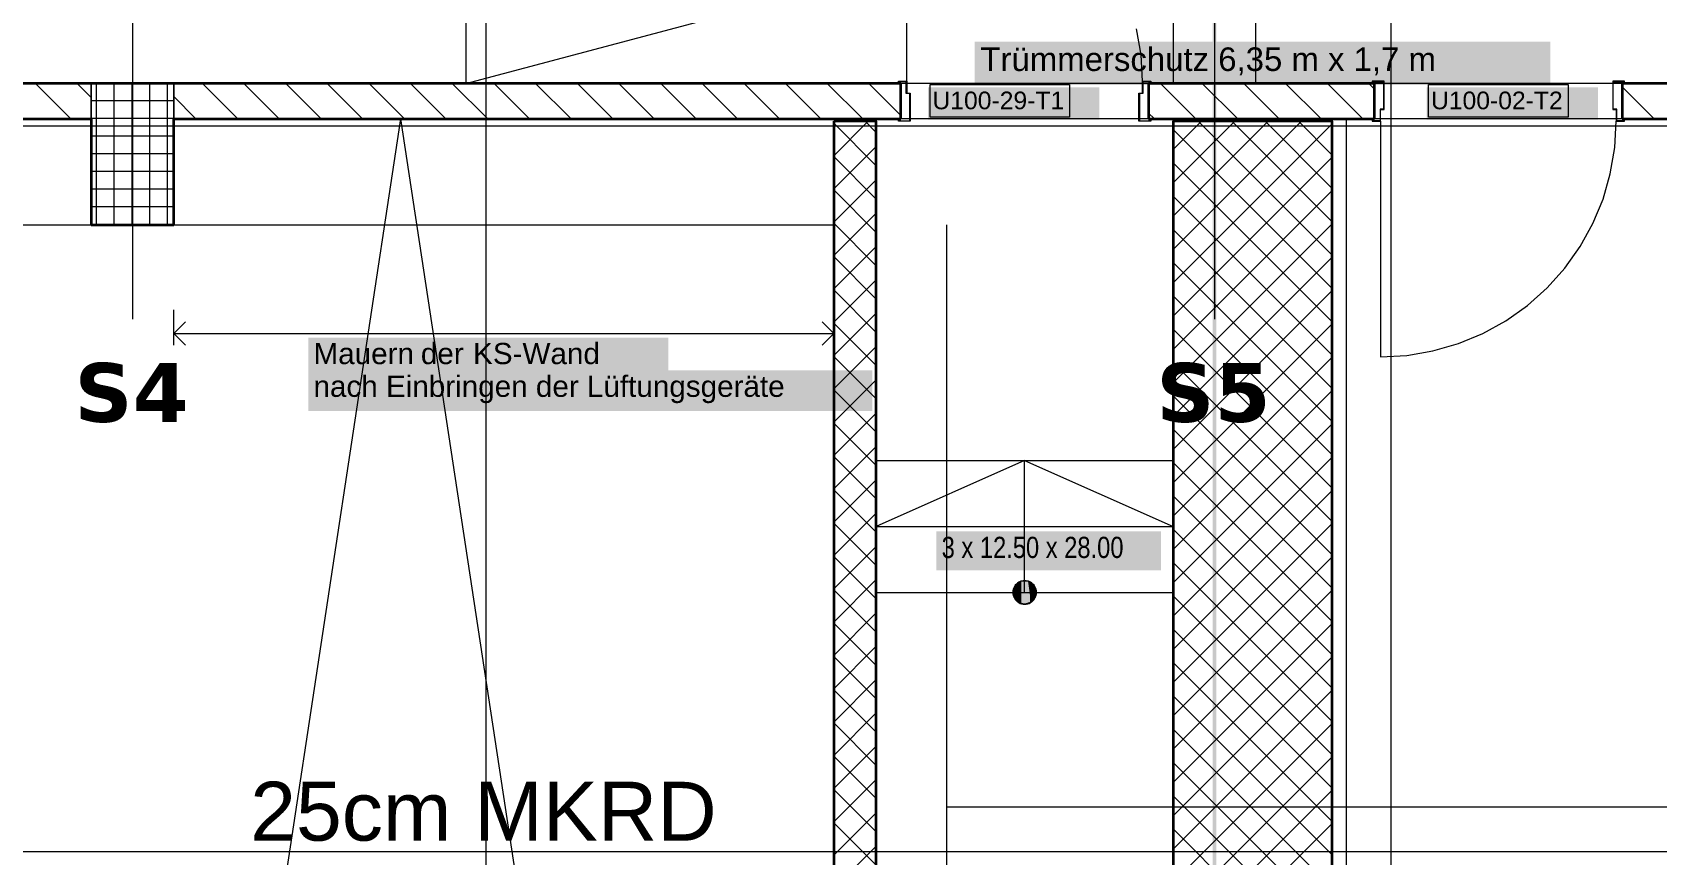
# Model space of a CAD drawing. Extents: x -1132 to 613, y -233 to 616.
# Drawn here: x -820.3 to -682.4, y 153.8 to 223.7 of the extents above; entities that cross this region are included whole.
import ezdxf
from ezdxf.lldxf.tags import DXFTag

# ---------------------------------------------------------------- set-up
doc = ezdxf.new("R2010")
doc.units = 0
doc.layers.get('0').update_dxf_attribs({"lineweight": 13})
for name, color, linetype, lineweight in [('A-____-NOTE-TEXT', 7, 'Continuous', 9), ('A-DETL-____-HDLN', 7, '_Verdeckte Linien_', 9), ('A-DETL-GENF-HDLN', 7, '_Verdeckte Linien_', 9), ('A-DOOR-____-IDEN', 7, 'Continuous', 5), ('A-DOOR-____-OTLN', 7, 'Continuous', 9), ('A-DOOR-FRAM-MCUT', 7, 'Continuous', 9), ('A-DOOR-OPNG-OTLN', 7, 'Continuous', 9), ('A-FLOR-____-OTLN', 7, 'Continuous', 9), ('A-WALL-____-MCUT', 7, 'Continuous', 35), ('A-WALL-____-PATT', 7, 'Continuous', 35), ('S-COLS-____-MCUT', 7, 'Continuous', 35), ('S-COLS-____-OTLN', 7, 'Continuous', 9), ('S-GRID-____-OTLN', 7, 'Continuous', 5), ('S-STRS-____-IDEN', 7, 'Continuous', 9), ('S-STRS-____-OTLN', 7, 'Continuous', 9), ('Text', 7, 'Continuous', 5)]:
    doc.layers.add(name, color=color, linetype=linetype, lineweight=lineweight)
for name, color, linetype, lineweight, true_color in [('A-DETL-____-OTLN', 5, 'Continuous', 9, 0x0000ff), ('EL01_WAN_Leitung_Potentialausgleich', 1, 'fein_strichliert', 13, 0xff0000), ('S-GRID-____-IDEN', 7, 'Continuous', 9, 0x5555aa)]:
    doc.layers.add(name, color=color, linetype=linetype, lineweight=lineweight, true_color=true_color)
doc.styles.get("Standard").update_dxf_attribs({"font": 'arial.ttf'})
tags = doc.linetypes.add('_Rasterlinie_', pattern=[0.375, 0.2, -0.05, 0.075, -0.05]).pattern_tags.tags
tags[10:11] = [DXFTag(74, 4), DXFTag(75, 0), DXFTag(340, '0'), DXFTag(46, 1.0), DXFTag(50, 0.0), DXFTag(44, 0.0), DXFTag(45, 0.0)]
tags[8:9] = [DXFTag(74, 4), DXFTag(75, 0), DXFTag(340, '0'), DXFTag(46, 1.0), DXFTag(50, 0.0), DXFTag(44, 0.0), DXFTag(45, 0.0)]
tags[6:7] = [DXFTag(74, 4), DXFTag(75, 0), DXFTag(340, '0'), DXFTag(46, 1.0), DXFTag(50, 0.0), DXFTag(44, 0.0), DXFTag(45, 0.0)]
tags[4:5] = [DXFTag(74, 4), DXFTag(75, 0), DXFTag(340, '0'), DXFTag(46, 1.0), DXFTag(50, 0.0), DXFTag(44, 0.0), DXFTag(45, 0.0)]
tags = doc.linetypes.add('_Strichliert - Fein_', pattern=[0.15, 0.1, -0.05]).pattern_tags.tags
tags[6:7] = [DXFTag(74, 4), DXFTag(75, 0), DXFTag(340, '0'), DXFTag(46, 1.0), DXFTag(50, 0.0), DXFTag(44, 0.0), DXFTag(45, 0.0)]
tags[4:5] = [DXFTag(74, 4), DXFTag(75, 0), DXFTag(340, '0'), DXFTag(46, 1.0), DXFTag(50, 0.0), DXFTag(44, 0.0), DXFTag(45, 0.0)]
tags = doc.linetypes.add('_Verdeckte Linien_', pattern=[0.15, 0.1, -0.05]).pattern_tags.tags
tags[6:7] = [DXFTag(74, 4), DXFTag(75, 0), DXFTag(340, '0'), DXFTag(46, 1.0), DXFTag(50, 0.0), DXFTag(44, 0.0), DXFTag(45, 0.0)]
tags[4:5] = [DXFTag(74, 4), DXFTag(75, 0), DXFTag(340, '0'), DXFTag(46, 1.0), DXFTag(50, 0.0), DXFTag(44, 0.0), DXFTag(45, 0.0)]
tags = doc.linetypes.add('fein_strichliert', pattern=[4, 1, -2, 1]).pattern_tags.tags
tags[8:9] = [DXFTag(74, 4), DXFTag(75, 0), DXFTag(340, '0'), DXFTag(46, 0.0), DXFTag(50, 0.0), DXFTag(44, 0.0), DXFTag(45, 0.0)]
tags[6:7] = [DXFTag(74, 4), DXFTag(75, 0), DXFTag(340, '0'), DXFTag(46, 0.0), DXFTag(50, 0.0), DXFTag(44, 0.0), DXFTag(45, 0.0)]
tags[4:5] = [DXFTag(74, 4), DXFTag(75, 0), DXFTag(340, '0'), DXFTag(46, 0.0), DXFTag(50, 0.0), DXFTag(44, 0.0), DXFTag(45, 0.0)]
tags = doc.linetypes.add('Grundrissdarstellung Sturz', pattern=[0.25, 0.15, -0.05, 0, -0.05]).pattern_tags.tags
tags[10:11] = [DXFTag(74, 4), DXFTag(75, 0), DXFTag(340, '0'), DXFTag(46, 1.0), DXFTag(50, 0.0), DXFTag(44, 0.0), DXFTag(45, 0.0)]
tags[8:9] = [DXFTag(74, 4), DXFTag(75, 0), DXFTag(340, '0'), DXFTag(46, 1.0), DXFTag(50, 0.0), DXFTag(44, 0.0), DXFTag(45, 0.0)]
tags[6:7] = [DXFTag(74, 4), DXFTag(75, 0), DXFTag(340, '0'), DXFTag(46, 1.0), DXFTag(50, 0.0), DXFTag(44, 0.0), DXFTag(45, 0.0)]
tags[4:5] = [DXFTag(74, 4), DXFTag(75, 0), DXFTag(340, '0'), DXFTag(46, 1.0), DXFTag(50, 0.0), DXFTag(44, 0.0), DXFTag(45, 0.0)]

# ---------------------------------------------------------------- blocks, each defined once
blk = doc.blocks.new('Referenz-A0UJ2EK7XE', base_point=(-1124.08, -162.87))
at = {"layer": 'A-____-NOTE-TEXT', "color": 7, "linetype": 'Continuous', "lineweight": 5, "ltscale": 0.13, "true_color": 0xffffff}
for points in [[(-740.36, 219.27), (-691.5, 219.27), (-740.36, 222.95)], [(-691.5, 219.27), (-740.36, 222.95), (-691.5, 222.95)]]:
    blk.add_solid(points, dxfattribs=at)
at = {"layer": 'A-DETL-____-HDLN', "color": 0, "linetype": '_Verdeckte Linien_', "ltscale": 0.13}
for p, q in [((-742.71, -44.02), (-742.71, 207.38)), ((-742.71, 157.98), (-546.41, 157.98))]:
    blk.add_line(p, q, dxfattribs=at)
at = {"layer": 'A-DETL-____-OTLN', "color": 0, "linetype": '_Strichliert - Fein_', "ltscale": 0.13}
blk.add_line((-708.81, 52.98), (-708.81, 216.38), dxfattribs=at)
at = {"layer": 'A-DETL-____-OTLN', "color": 0, "linetype": 'Continuous', "ltscale": 0.13}
for p, q in [((-808.31, 197.16), (-808.31, 200.16)), ((-752.31, 197.16), (-752.31, 200.16)), ((-808.31, 198.16), (-807.32, 199.15)), ((-752.31, 198.16), (-753.3, 199.15)), ((-808.31, 198.16), (-752.31, 198.16)), ((-808.31, 198.16), (-807.32, 197.17)), ((-752.31, 198.16), (-753.3, 197.17))]:
    blk.add_line(p, q, dxfattribs=at)
at = {"layer": 'A-DETL-GENF-HDLN', "color": 0, "linetype": '_Verdeckte Linien_', "ltscale": 0.13}
for p, q in [((-783.51, 253.38), (-783.51, 219.38)), ((-783.51, 219.38), (-656.51, 253.38)), ((-656.51, 219.38), (-783.51, 219.38)), ((-789.06, 216.38), (-815.6, 41.5)), ((-789.06, 216.38), (-762.51, 41.5))]:
    blk.add_line(p, q, dxfattribs=at)
at = {"layer": 'A-DOOR-____-IDEN', "color": 0, "linetype": 'Continuous', "ltscale": 0.13}
for p, q in [((-744.13, 219.31), (-732.29, 219.31)), ((-744.13, 216.53), (-744.13, 219.31)), ((-732.29, 219.31), (-732.29, 216.53)), ((-701.83, 219.31), (-689.99, 219.31)), ((-701.83, 216.53), (-701.83, 219.31)), ((-689.99, 219.31), (-689.99, 216.53)), ((-732.29, 216.53), (-744.13, 216.53)), ((-689.99, 216.53), (-701.83, 216.53))]:
    blk.add_line(p, q, dxfattribs=at)
at = {"layer": 'A-DOOR-____-IDEN', "color": 7, "linetype": 'Continuous', "ltscale": 0.13, "true_color": 0xffffff}
for points in [[(-744.3, 216.31), (-729.76, 216.31), (-744.3, 219.07)], [(-729.76, 216.31), (-744.3, 219.07), (-729.76, 219.07)], [(-702, 216.31), (-687.46, 216.31), (-702, 219.07)], [(-687.46, 216.31), (-702, 219.07), (-687.46, 219.07)]]:
    blk.add_solid(points, dxfattribs=at)
at = {"layer": 'A-DOOR-____-OTLN', "color": 0, "linetype": 'Grundrissdarstellung Sturz', "ltscale": 0.13}
for p, q in [((-723.51, 253.38), (-723.51, 219.38)), ((-716.51, 253.38), (-716.51, 219.38)), ((-725.61, 219.38), (-746.61, 219.38)), ((-685.41, 219.38), (-706.41, 219.38)), ((-725.61, 216.38), (-746.61, 216.38)), ((-685.41, 216.38), (-706.41, 216.38))]:
    blk.add_line(p, q, dxfattribs=at)
at = {"layer": 'A-DOOR-FRAM-MCUT', "color": 0, "linetype": 'Continuous', "ltscale": 0.13}
for p, q in [((-746.81, 219.38), (-746.81, 219.58)), ((-746.81, 219.58), (-746.11, 219.58)), ((-746.77, 219.38), (-746.81, 219.38)), ((-746.77, 219.54), (-746.77, 219.38)), ((-746.15, 219.54), (-746.77, 219.54)), ((-746.15, 218.54), (-746.15, 219.54)), ((-746.11, 219.58), (-746.11, 218.58)), ((-726.11, 218.58), (-726.11, 219.58)), ((-726.11, 219.58), (-725.41, 219.58)), ((-726.07, 219.54), (-726.07, 218.54)), ((-725.45, 219.54), (-726.07, 219.54)), ((-725.45, 219.38), (-725.45, 219.54)), ((-725.41, 219.38), (-725.45, 219.38)), ((-725.41, 219.58), (-725.41, 219.38)), ((-705.61, 219.58), (-706.61, 219.58)), ((-706.61, 219.58), (-706.61, 219.38)), ((-706.61, 219.38), (-706.57, 219.38)), ((-706.57, 219.38), (-706.57, 219.54)), ((-706.57, 219.54), (-705.65, 219.54)), ((-705.65, 219.54), (-705.65, 217.22)), ((-705.61, 217.18), (-705.61, 219.58)), ((-685.21, 219.58), (-686.21, 219.58)), ((-686.21, 219.58), (-686.21, 217.18)), ((-686.17, 217.22), (-686.17, 219.54)), ((-686.17, 219.54), (-685.25, 219.54)), ((-685.25, 219.54), (-685.25, 219.38)), ((-685.25, 219.38), (-685.21, 219.38)), ((-685.21, 219.38), (-685.21, 219.58)), ((-745.85, 218.54), (-746.15, 218.54)), ((-746.11, 218.58), (-745.81, 218.58)), ((-745.85, 216.22), (-745.85, 218.54)), ((-745.81, 218.58), (-745.81, 216.18)), ((-726.41, 218.58), (-726.11, 218.58)), ((-726.41, 216.18), (-726.41, 218.58)), ((-726.37, 218.54), (-726.37, 216.22)), ((-726.07, 218.54), (-726.37, 218.54)), ((-705.65, 217.22), (-705.95, 217.22)), ((-705.95, 217.22), (-705.95, 216.22)), ((-705.91, 216.18), (-705.91, 217.18)), ((-705.91, 217.18), (-705.61, 217.18)), ((-686.21, 217.18), (-685.91, 217.18)), ((-685.87, 217.22), (-686.17, 217.22)), ((-685.91, 217.18), (-685.91, 216.18)), ((-685.87, 216.22), (-685.87, 217.22)), ((-746.81, 216.38), (-746.77, 216.38)), ((-746.81, 216.18), (-746.81, 216.38)), ((-745.81, 216.18), (-746.81, 216.18)), ((-746.77, 216.38), (-746.77, 216.22)), ((-746.77, 216.22), (-745.85, 216.22)), ((-725.41, 216.18), (-726.41, 216.18)), ((-726.37, 216.22), (-725.45, 216.22)), ((-725.45, 216.38), (-725.41, 216.38)), ((-725.45, 216.22), (-725.45, 216.38)), ((-725.41, 216.38), (-725.41, 216.18)), ((-706.57, 216.38), (-706.61, 216.38)), ((-706.61, 216.38), (-706.61, 216.18)), ((-706.61, 216.18), (-705.91, 216.18)), ((-706.57, 216.22), (-706.57, 216.38)), ((-705.95, 216.22), (-706.57, 216.22)), ((-685.91, 216.18), (-685.21, 216.18)), ((-685.25, 216.22), (-685.87, 216.22)), ((-685.21, 216.38), (-685.25, 216.38)), ((-685.25, 216.38), (-685.25, 216.22)), ((-685.21, 216.18), (-685.21, 216.38))]:
    blk.add_line(p, q, dxfattribs=at)
at = {"layer": 'A-DOOR-OPNG-OTLN', "color": 0, "linetype": 'Continuous', "ltscale": 0.13}
for p, q in [((-746.11, 219.58), (-746.11, 239.58)), ((-726.23, 221.82), (-726.61, 224.03)), ((-726.11, 219.58), (-726.23, 221.82)), ((-705.91, 216.18), (-705.91, 196.18)), ((-686.03, 213.94), (-685.91, 216.18)), ((-686.41, 211.73), (-686.03, 213.94)), ((-687.03, 209.57), (-686.41, 211.73)), ((-687.89, 207.5), (-687.03, 209.57)), ((-688.97, 205.54), (-687.89, 207.5)), ((-690.27, 203.71), (-688.97, 205.54)), ((-691.76, 202.04), (-690.27, 203.71)), ((-693.44, 200.54), (-691.76, 202.04)), ((-695.27, 199.24), (-693.44, 200.54)), ((-697.23, 198.16), (-695.27, 199.24)), ((-701.46, 196.68), (-699.3, 197.3)), ((-699.3, 197.3), (-697.23, 198.16)), ((-705.91, 196.18), (-703.67, 196.3)), ((-703.67, 196.3), (-701.46, 196.68))]:
    blk.add_line(p, q, dxfattribs=at)
at = {"layer": 'A-FLOR-____-OTLN', "color": 0, "linetype": 'Continuous', "ltscale": 0.13}
for p, q in [((-748.71, 216.38), (-748.71, 216.18)), ((-723.51, 216.18), (-723.51, 216.38)), ((-710.01, 216.38), (-710.01, 216.18)), ((-899.13, 207.38), (-815.31, 207.38)), ((-808.31, 207.38), (-752.31, 207.38)), ((-748.71, 187.38), (-723.51, 187.38))]:
    blk.add_line(p, q, dxfattribs=at)
at = {"layer": 'A-WALL-____-MCUT', "color": 0, "linetype": 'Continuous', "ltscale": 0.35}
for p, q in [((-815.31, 219.38), (-872.51, 219.38)), ((-746.61, 219.38), (-808.31, 219.38)), ((-746.61, 216.38), (-746.61, 219.38)), ((-706.41, 219.38), (-725.61, 219.38)), ((-725.61, 219.38), (-725.61, 216.38)), ((-706.41, 216.38), (-706.41, 219.38)), ((-631.71, 219.38), (-685.41, 219.38)), ((-685.41, 219.38), (-685.41, 216.38)), ((-872.51, 216.38), (-815.31, 216.38)), ((-808.31, 216.38), (-746.61, 216.38)), ((-752.31, 216.18), (-752.31, 144.38)), ((-748.71, 216.18), (-752.31, 216.18)), ((-748.71, 140.78), (-748.71, 216.18)), ((-725.61, 216.38), (-706.41, 216.38)), ((-723.51, 216.18), (-723.51, -153.12)), ((-710.01, 216.18), (-723.51, 216.18)), ((-710.01, 52.98), (-710.01, 216.18)), ((-685.41, 216.38), (-631.71, 216.38))]:
    blk.add_line(p, q, dxfattribs=at)
at = {"layer": 'A-WALL-____-MCUT', "color": 0, "linetype": 'Continuous', "lineweight": 9, "ltscale": 0.13}
for p, q in [((-815.31, 216.38), (-815.31, 219.38)), ((-808.31, 219.38), (-808.31, 216.38))]:
    blk.add_line(p, q, dxfattribs=at)
at = {"layer": 'A-WALL-____-PATT', "color": 0, "linetype": 'Continuous', "lineweight": 9, "ltscale": 0.13}
for p, q in [((-820.03, 219.38), (-817.03, 216.38)), ((-816.49, 219.38), (-815.31, 218.19)), ((-805.88, 219.38), (-802.88, 216.38)), ((-802.35, 219.38), (-799.35, 216.38)), ((-798.81, 219.38), (-795.81, 216.38)), ((-795.28, 219.38), (-792.28, 216.38)), ((-791.74, 219.38), (-788.74, 216.38)), ((-788.21, 219.38), (-785.21, 216.38)), ((-784.67, 219.38), (-781.67, 216.38)), ((-781.13, 219.38), (-778.13, 216.38)), ((-777.6, 219.38), (-774.6, 216.38)), ((-774.06, 219.38), (-771.06, 216.38)), ((-770.53, 219.38), (-767.53, 216.38)), ((-766.99, 219.38), (-763.99, 216.38)), ((-763.46, 219.38), (-760.46, 216.38)), ((-759.92, 219.38), (-756.92, 216.38)), ((-756.39, 219.38), (-753.39, 216.38)), ((-752.85, 219.38), (-749.85, 216.38)), ((-749.32, 219.38), (-746.61, 216.67)), ((-724.57, 219.38), (-721.57, 216.38)), ((-721.03, 219.38), (-718.03, 216.38)), ((-717.5, 219.38), (-714.5, 216.38)), ((-713.96, 219.38), (-710.96, 216.38)), ((-710.42, 219.38), (-707.42, 216.38)), ((-706.89, 219.38), (-706.41, 218.9)), ((-808.31, 218.27), (-806.42, 216.38)), ((-685.41, 219.11), (-682.68, 216.38)), ((-725.61, 216.88), (-725.1, 216.38)), ((-752.31, 216.08), (-752.21, 216.18)), ((-752.31, 213.26), (-749.38, 216.18)), ((-748.71, 212.41), (-752.31, 216.01)), ((-748.71, 215.23), (-749.65, 216.18)), ((-723.51, 213.77), (-721.1, 216.18)), ((-723.51, 210.94), (-718.27, 216.18)), ((-723.51, 208.11), (-715.44, 216.18)), ((-723.51, 205.29), (-712.61, 216.18)), ((-723.51, 202.46), (-710.01, 215.96)), ((-710.01, 201.99), (-723.51, 215.49)), ((-710.01, 204.82), (-721.37, 216.18)), ((-710.01, 207.65), (-718.54, 216.18)), ((-710.01, 210.47), (-715.71, 216.18)), ((-710.01, 213.3), (-712.88, 216.18)), ((-710.01, 216.13), (-710.05, 216.18)), ((-752.31, 210.43), (-748.71, 214.03)), ((-748.71, 209.58), (-752.31, 213.18)), ((-723.51, 199.63), (-710.01, 213.13)), ((-710.01, 199.16), (-723.51, 212.66)), ((-752.31, 207.6), (-748.71, 211.2)), ((-748.71, 206.75), (-752.31, 210.35)), ((-723.51, 196.8), (-710.01, 210.3)), ((-710.01, 196.33), (-723.51, 209.83)), ((-752.31, 204.77), (-748.71, 208.37)), ((-748.71, 203.92), (-752.31, 207.52)), ((-723.51, 193.97), (-710.01, 207.47)), ((-710.01, 193.5), (-723.51, 207)), ((-752.31, 201.94), (-748.71, 205.54)), ((-748.71, 201.09), (-752.31, 204.69)), ((-723.51, 191.14), (-710.01, 204.64)), ((-710.01, 190.68), (-723.51, 204.18)), ((-752.31, 199.11), (-748.71, 202.71)), ((-748.71, 198.26), (-752.31, 201.86)), ((-723.51, 188.32), (-710.01, 201.82)), ((-710.01, 187.85), (-723.51, 201.35)), ((-752.31, 196.28), (-748.71, 199.88)), ((-748.71, 195.43), (-752.31, 199.03)), ((-723.51, 185.49), (-710.01, 198.99)), ((-710.01, 185.02), (-723.51, 198.52)), ((-752.31, 193.46), (-748.71, 197.06)), ((-748.71, 192.61), (-752.31, 196.21)), ((-723.51, 182.66), (-710.01, 196.16)), ((-710.01, 182.19), (-723.51, 195.69)), ((-752.31, 190.63), (-748.71, 194.23)), ((-748.71, 189.78), (-752.31, 193.38)), ((-723.51, 179.83), (-710.01, 193.33)), ((-710.01, 179.36), (-723.51, 192.86)), ((-752.31, 187.8), (-748.71, 191.4)), ((-749.13, 187.38), (-752.31, 190.55)), ((-723.51, 177), (-710.01, 190.5)), ((-710.01, 176.53), (-723.51, 190.03)), ((-751.96, 187.38), (-752.31, 187.72)), ((-749.9, 187.38), (-748.71, 188.57)), ((-723.51, 174.17), (-710.01, 187.67)), ((-752.31, 184.97), (-749.9, 187.38)), ((-748.71, 184.12), (-751.96, 187.38)), ((-748.71, 186.95), (-749.13, 187.38)), ((-710.01, 173.71), (-723.51, 187.21)), ((-752.31, 182.14), (-748.71, 185.74)), ((-748.71, 181.29), (-752.31, 184.89)), ((-723.51, 171.34), (-710.01, 184.84)), ((-710.01, 170.88), (-723.51, 184.38)), ((-752.31, 179.31), (-748.71, 182.91)), ((-748.71, 178.46), (-752.31, 182.06)), ((-723.51, 168.52), (-710.01, 182.02)), ((-710.01, 168.05), (-723.51, 181.55)), ((-752.31, 176.49), (-748.71, 180.09)), ((-748.71, 175.64), (-752.31, 179.24)), ((-723.51, 165.69), (-710.01, 179.19)), ((-710.01, 165.22), (-723.51, 178.72)), ((-752.31, 173.66), (-748.71, 177.26)), ((-748.71, 172.81), (-752.31, 176.41)), ((-723.51, 162.86), (-710.01, 176.36)), ((-710.01, 162.39), (-723.51, 175.89)), ((-752.31, 170.83), (-748.71, 174.43)), ((-748.71, 169.98), (-752.31, 173.58)), ((-723.51, 160.03), (-710.01, 173.53)), ((-710.01, 159.56), (-723.51, 173.06)), ((-752.31, 168), (-748.71, 171.6)), ((-748.71, 167.15), (-752.31, 170.75)), ((-723.51, 157.2), (-710.01, 170.7)), ((-710.01, 156.73), (-723.51, 170.23)), ((-752.31, 165.17), (-748.71, 168.77)), ((-748.71, 164.32), (-752.31, 167.92)), ((-723.51, 154.37), (-710.01, 167.87)), ((-710.01, 153.91), (-723.51, 167.41)), ((-752.31, 162.34), (-748.71, 165.94)), ((-748.71, 161.49), (-752.31, 165.09)), ((-723.51, 151.55), (-710.01, 165.05)), ((-710.01, 151.08), (-723.51, 164.58)), ((-752.31, 159.52), (-748.71, 163.12)), ((-748.71, 158.67), (-752.31, 162.27)), ((-723.51, 148.72), (-710.01, 162.22)), ((-710.01, 148.25), (-723.51, 161.75)), ((-752.31, 156.69), (-748.71, 160.29)), ((-748.71, 155.84), (-752.31, 159.44)), ((-723.51, 145.89), (-710.01, 159.39)), ((-710.01, 145.42), (-723.51, 158.92)), ((-752.31, 153.86), (-748.71, 157.46)), ((-748.71, 153.01), (-752.31, 156.61)), ((-723.51, 143.06), (-710.01, 156.56)), ((-710.01, 142.59), (-723.51, 156.09)), ((-752.31, 151.03), (-748.71, 154.63))]:
    blk.add_line(p, q, dxfattribs=at)
at = {"layer": 'S-COLS-____-MCUT', "color": 0, "linetype": 'Continuous', "ltscale": 0.35}
for p, q in [((-808.31, 219.38), (-815.31, 219.38)), ((-815.31, 216.38), (-815.31, 207.38)), ((-808.31, 207.38), (-808.31, 216.38)), ((-815.31, 207.38), (-808.31, 207.38))]:
    blk.add_line(p, q, dxfattribs=at)
at = {"layer": 'S-COLS-____-OTLN', "color": 0, "linetype": 'Continuous', "ltscale": 0.13}
for p, q in [((-815.31, 219.38), (-815.31, 216.38)), ((-814.85, 207.38), (-814.85, 219.38)), ((-813.35, 207.38), (-813.35, 219.38)), ((-811.85, 207.38), (-811.85, 219.38)), ((-810.35, 207.38), (-810.35, 219.38)), ((-808.85, 207.38), (-808.85, 219.38)), ((-808.31, 216.38), (-808.31, 219.38)), ((-815.31, 217.95), (-808.31, 217.95)), ((-815.31, 216.45), (-808.31, 216.45)), ((-815.31, 214.95), (-808.31, 214.95)), ((-815.31, 213.45), (-808.31, 213.45)), ((-815.31, 211.95), (-808.31, 211.95)), ((-815.31, 210.45), (-808.31, 210.45)), ((-815.31, 208.95), (-808.31, 208.95)), ((-815.31, 207.45), (-808.31, 207.45))]:
    blk.add_line(p, q, dxfattribs=at)
at = {"layer": 'S-GRID-____-OTLN', "color": 0, "linetype": '_Rasterlinie_', "ltscale": 0.13}
for p, q in [((-811.81, 600.16), (-811.81, 199.37)), ((-720.01, 600.16), (-720.01, 199.37)), ((-781.81, -159.1), (-781.81, 585.98)), ((-705.01, -159.1), (-705.01, 585.98)), ((-1115.8, 215.78), (111.18, 215.78)), ((-1115.8, 154.18), (95.18, 154.18))]:
    blk.add_line(p, q, dxfattribs=at)
at = {"layer": 'S-STRS-____-IDEN', "color": 7, "linetype": 'Continuous', "lineweight": 5, "ltscale": 0.13, "true_color": 0xffffff}
for points in [[(-724.55, 178.04), (-743.6, 178.04), (-724.55, 181.35)], [(-743.6, 178.04), (-724.55, 181.35), (-743.6, 181.35)], [(-724.55, 181.35), (-743.6, 181.35), (-724.55, 181.35)], [(-743.6, 178.04), (-724.55, 178.04), (-743.6, 178.04)]]:
    blk.add_solid(points, dxfattribs=at)
at = {"layer": 'S-STRS-____-OTLN', "color": 0, "linetype": 'Continuous', "ltscale": 0.13}
for p, q in [((-748.71, 187.38), (-723.51, 187.38)), ((-736.11, 187.38), (-748.71, 181.78)), ((-736.11, 181.78), (-736.11, 187.38)), ((-736.11, 187.38), (-723.51, 181.78)), ((-748.71, 181.78), (-723.51, 181.78)), ((-736.11, 176.18), (-736.11, 181.78)), ((-736.86, 176.83), (-737.1, 176.32)), ((-737.03, 176.56), (-737.07, 176.44)), ((-736.97, 176.68), (-737.03, 176.56)), ((-736.9, 176.79), (-736.97, 176.68)), ((-736.81, 176.89), (-736.9, 176.79)), ((-736.39, 177.14), (-736.86, 176.83)), ((-736.71, 176.97), (-736.81, 176.89)), ((-736.61, 177.04), (-736.71, 176.97)), ((-736.49, 177.1), (-736.61, 177.04)), ((-736.36, 177.14), (-736.49, 177.1)), ((-735.82, 177.14), (-736.39, 177.14)), ((-736.24, 177.17), (-736.36, 177.14)), ((-736.11, 177.18), (-736.24, 177.17)), ((-735.98, 177.17), (-736.11, 177.18)), ((-735.85, 177.14), (-735.98, 177.17)), ((-735.72, 177.1), (-735.85, 177.14)), ((-735.35, 176.83), (-735.82, 177.14)), ((-735.61, 177.04), (-735.72, 177.1)), ((-735.5, 176.97), (-735.61, 177.04)), ((-735.4, 176.89), (-735.5, 176.97)), ((-735.31, 176.79), (-735.4, 176.89)), ((-735.12, 176.32), (-735.35, 176.83)), ((-735.24, 176.68), (-735.31, 176.79)), ((-735.18, 176.56), (-735.24, 176.68)), ((-735.14, 176.44), (-735.18, 176.56)), ((-748.71, 176.18), (-723.51, 176.18)), ((-737.1, 176.31), (-737.11, 176.18)), ((-737.11, 176.18), (-737.1, 176.05)), ((-737.07, 176.44), (-737.1, 176.31)), ((-737.1, 176.32), (-737.02, 175.76)), ((-737.1, 176.05), (-737.07, 175.92)), ((-737.07, 175.92), (-737.03, 175.8)), ((-737.03, 175.8), (-736.97, 175.68)), ((-737.02, 175.76), (-736.65, 175.34)), ((-736.97, 175.68), (-736.9, 175.57)), ((-736.9, 175.57), (-736.81, 175.47)), ((-736.81, 175.47), (-736.71, 175.38)), ((-736.71, 175.38), (-736.61, 175.31)), ((-736.65, 175.34), (-736.11, 175.18)), ((-736.61, 175.31), (-736.49, 175.25)), ((-736.49, 175.25), (-736.36, 175.21)), ((-736.36, 175.21), (-736.24, 175.19)), ((-736.24, 175.19), (-736.11, 175.18)), ((-736.11, 175.18), (-735.57, 175.34)), ((-736.11, 175.18), (-735.98, 175.19)), ((-735.98, 175.19), (-735.85, 175.21)), ((-735.85, 175.21), (-735.72, 175.25)), ((-735.72, 175.25), (-735.61, 175.31)), ((-735.61, 175.31), (-735.5, 175.38)), ((-735.57, 175.34), (-735.2, 175.76)), ((-735.5, 175.38), (-735.4, 175.47)), ((-735.4, 175.47), (-735.31, 175.57)), ((-735.31, 175.57), (-735.24, 175.68)), ((-735.24, 175.68), (-735.18, 175.8)), ((-735.2, 175.76), (-735.12, 176.32)), ((-735.18, 175.8), (-735.14, 175.92)), ((-735.11, 176.31), (-735.14, 176.44)), ((-735.14, 175.92), (-735.11, 176.05)), ((-735.11, 176.18), (-735.11, 176.31)), ((-735.11, 176.05), (-735.11, 176.18))]:
    blk.add_line(p, q, dxfattribs=at)
at = {"layer": 'S-STRS-____-OTLN', "color": 0, "linetype": '_Verdeckte Linien_', "ltscale": 0.13}
for p, q in [((-748.71, 181.78), (-723.51, 181.78)), ((-748.71, 176.18), (-723.51, 176.18))]:
    blk.add_line(p, q, dxfattribs=at)
at = {"layer": 'S-STRS-____-OTLN', "color": 0, "linetype": 'Continuous', "ltscale": 0.13}
for points in [[(-737.02, 176.32), (-737.1, 176.32), (-737.02, 176.5)], [(-737, 176.49), (-737.06, 176.49), (-737, 176.63)], [(-736.86, 176.5), (-737.02, 176.5), (-736.86, 176.83)], [(-736.89, 175.76), (-737.02, 175.76), (-737.02, 176.5)], [(-736.86, 175.59), (-736.86, 176.5), (-737.02, 176.5)], [(-736.92, 176.63), (-737, 176.63), (-736.92, 176.77)], [(-736.93, 175.72), (-737, 175.72), (-737, 176.63)], [(-736.92, 175.59), (-736.92, 176.63), (-737, 176.63)], [(-736.81, 176.77), (-736.92, 176.77), (-736.81, 176.89)], [(-736.82, 175.59), (-736.92, 175.59), (-736.92, 176.77)], [(-736.81, 175.47), (-736.81, 176.77), (-736.92, 176.77)], [(-736.65, 176.83), (-736.86, 176.83), (-736.65, 176.97)], [(-736.68, 175.59), (-736.86, 175.59), (-736.86, 176.83)], [(-736.65, 175.34), (-736.65, 176.83), (-736.86, 176.83)], [(-736.69, 176.89), (-736.81, 176.89), (-736.69, 176.99)], [(-736.7, 175.47), (-736.81, 175.47), (-736.81, 176.89)], [(-736.69, 175.37), (-736.69, 176.89), (-736.81, 176.89)], [(-736.56, 176.99), (-736.69, 176.99), (-736.56, 177.07)], [(-736.57, 175.37), (-736.69, 175.37), (-736.69, 176.99)], [(-736.56, 175.29), (-736.56, 176.99), (-736.69, 176.99)], [(-736.39, 176.97), (-736.65, 176.97), (-736.39, 177.14)], [(-736.4, 175.34), (-736.65, 175.34), (-736.65, 176.97)], [(-736.39, 175.26), (-736.39, 176.97), (-736.65, 176.97)], [(-736.42, 177.07), (-736.56, 177.07), (-736.42, 177.13)], [(-736.42, 175.29), (-736.56, 175.29), (-736.56, 177.07)], [(-736.42, 175.23), (-736.42, 177.07), (-736.56, 177.07)], [(-736.26, 177.13), (-736.42, 177.13), (-736.26, 177.17)], [(-736.27, 175.23), (-736.42, 175.23), (-736.42, 177.13)], [(-736.26, 175.19), (-736.26, 177.13), (-736.42, 177.13)], [(-736.12, 175.26), (-736.39, 175.26), (-736.39, 177.14)], [(-736.11, 175.18), (-736.11, 177.14), (-736.39, 177.14)], [(-736.11, 177.17), (-736.26, 177.17), (-736.11, 177.18)], [(-736.11, 175.19), (-736.26, 175.19), (-736.26, 177.17)], [(-736.11, 175.18), (-736.11, 177.17), (-736.26, 177.17)], [(-735.95, 175.19), (-736.11, 175.19), (-736.11, 177.18)], [(-735.95, 177.17), (-736.11, 177.17), (-736.11, 177.18)], [(-735.95, 175.19), (-735.95, 177.17), (-736.11, 177.17)], [(-735.82, 175.26), (-736.11, 175.26), (-736.11, 177.14)], [(-735.82, 175.26), (-735.82, 177.14), (-736.11, 177.14)], [(-735.8, 175.23), (-735.95, 175.23), (-735.95, 177.17)], [(-735.8, 177.13), (-735.95, 177.13), (-735.95, 177.17)], [(-735.8, 175.23), (-735.8, 177.13), (-735.95, 177.13)], [(-735.57, 175.34), (-735.82, 175.34), (-735.82, 177.14)], [(-735.57, 176.97), (-735.8, 176.97), (-735.82, 177.14)], [(-735.65, 175.29), (-735.8, 175.29), (-735.8, 177.13)], [(-735.65, 177.07), (-735.79, 177.07), (-735.8, 177.13)], [(-735.57, 175.34), (-735.57, 176.97), (-735.8, 176.97)], [(-735.65, 175.29), (-735.65, 177.07), (-735.79, 177.07)], [(-735.52, 175.37), (-735.65, 175.37), (-735.65, 177.07)], [(-735.52, 176.99), (-735.65, 176.99), (-735.65, 177.07)], [(-735.52, 175.37), (-735.52, 176.99), (-735.65, 176.99)], [(-735.35, 175.59), (-735.57, 175.59), (-735.57, 176.97)], [(-735.35, 176.83), (-735.54, 176.83), (-735.57, 176.97)], [(-735.35, 175.59), (-735.35, 176.83), (-735.54, 176.83)], [(-735.4, 175.47), (-735.52, 175.47), (-735.52, 176.99)], [(-735.4, 176.89), (-735.51, 176.89), (-735.52, 176.99)], [(-735.4, 175.47), (-735.4, 176.89), (-735.51, 176.89)], [(-735.3, 175.59), (-735.4, 175.59), (-735.4, 176.89)], [(-735.3, 176.77), (-735.39, 176.77), (-735.4, 176.89)], [(-735.3, 175.59), (-735.3, 176.77), (-735.39, 176.77)], [(-735.2, 175.76), (-735.35, 175.76), (-735.35, 176.83)], [(-735.2, 176.5), (-735.3, 176.5), (-735.35, 176.83)], [(-735.22, 175.72), (-735.3, 175.72), (-735.3, 176.77)], [(-735.22, 176.63), (-735.29, 176.63), (-735.3, 176.77)], [(-735.2, 175.76), (-735.2, 176.5), (-735.3, 176.5)], [(-735.22, 175.72), (-735.22, 176.63), (-735.29, 176.63)], [(-735.16, 175.87), (-735.22, 175.87), (-735.22, 176.63)], [(-735.16, 176.49), (-735.2, 176.49), (-735.22, 176.63)], [(-735.12, 176.32), (-735.2, 176.32), (-735.2, 176.5)], [(-737.09, 176.18), (-737.11, 176.18), (-737.09, 176.33)], [(-737.09, 176.02), (-737.09, 176.18), (-737.11, 176.18)], [(-737.02, 175.76), (-737.02, 176.32), (-737.1, 176.32)], [(-737.06, 176.33), (-737.09, 176.33), (-737.06, 176.49)], [(-737.07, 176.02), (-737.09, 176.02), (-737.09, 176.33)], [(-737.06, 175.87), (-737.06, 176.33), (-737.09, 176.33)], [(-737.06, 175.87), (-737.07, 176.02), (-737.09, 176.02)], [(-737.01, 175.87), (-737.06, 175.87), (-737.06, 176.49)], [(-737, 175.72), (-737, 176.49), (-737.06, 176.49)], [(-737, 175.72), (-737.01, 175.87), (-737.06, 175.87)], [(-736.86, 175.59), (-736.89, 175.76), (-737.02, 175.76)], [(-736.92, 175.59), (-736.93, 175.72), (-737, 175.72)], [(-736.81, 175.47), (-736.82, 175.59), (-736.92, 175.59)], [(-736.65, 175.34), (-736.68, 175.59), (-736.86, 175.59)], [(-736.69, 175.37), (-736.7, 175.47), (-736.81, 175.47)], [(-736.56, 175.29), (-736.57, 175.37), (-736.69, 175.37)], [(-736.39, 175.26), (-736.4, 175.34), (-736.65, 175.34)], [(-736.42, 175.23), (-736.42, 175.29), (-736.56, 175.29)], [(-736.26, 175.19), (-736.27, 175.23), (-736.42, 175.23)], [(-736.11, 175.18), (-736.12, 175.26), (-736.39, 175.26)], [(-736.11, 175.18), (-736.11, 175.19), (-736.26, 175.19)], [(-736.11, 175.18), (-735.82, 175.26), (-736.11, 175.26)], [(-736.11, 175.18), (-735.95, 175.19), (-736.11, 175.19)], [(-735.95, 175.19), (-735.8, 175.23), (-735.95, 175.23)], [(-735.82, 175.26), (-735.57, 175.34), (-735.82, 175.34)], [(-735.8, 175.23), (-735.65, 175.29), (-735.8, 175.29)], [(-735.65, 175.29), (-735.52, 175.37), (-735.65, 175.37)], [(-735.57, 175.34), (-735.35, 175.59), (-735.57, 175.59)], [(-735.52, 175.37), (-735.4, 175.47), (-735.52, 175.47)], [(-735.4, 175.47), (-735.3, 175.59), (-735.4, 175.59)], [(-735.35, 175.59), (-735.2, 175.76), (-735.35, 175.76)], [(-735.3, 175.59), (-735.22, 175.72), (-735.3, 175.72)], [(-735.22, 175.72), (-735.16, 175.87), (-735.22, 175.87)], [(-735.16, 175.87), (-735.16, 176.49), (-735.2, 176.49)], [(-735.2, 175.76), (-735.12, 176.32), (-735.2, 176.32)], [(-735.12, 176.02), (-735.16, 176.02), (-735.16, 176.49)], [(-735.12, 176.33), (-735.14, 176.33), (-735.16, 176.49)], [(-735.16, 175.87), (-735.12, 176.02), (-735.16, 176.02)], [(-735.12, 176.02), (-735.12, 176.33), (-735.14, 176.33)], [(-735.11, 176.18), (-735.12, 176.18), (-735.12, 176.33)], [(-735.12, 176.02), (-735.11, 176.18), (-735.12, 176.18)]]:
    blk.add_solid(points, dxfattribs=at)
at = {"layer": 'Text', "color": 7, "linetype": 'Continuous', "ltscale": 0.13, "true_color": 0xffffff}
for points in [[(-796.9, 194.47), (-766.34, 194.47), (-796.9, 197.81)], [(-766.34, 194.47), (-796.9, 197.81), (-766.34, 197.81)], [(-796.9, 191.58), (-749.03, 191.58), (-796.9, 195.03)], [(-749.03, 191.58), (-796.9, 195.03), (-749.03, 195.03)]]:
    blk.add_solid(points, dxfattribs=at)
at = {"layer": 'A-____-NOTE-TEXT', "color": 0, "linetype": 'Continuous', "lineweight": 5, "ltscale": 0.13, "insert": (-739.86, 222.45), "char_height": 2, "attachment_point": 1}
blk.add_mtext('{\\fArial;Trümmerschutz 6,35 m x 1,7 m}', dxfattribs=at)
at = {"layer": 'A-DOOR-____-IDEN', "color": 0, "linetype": 'Continuous', "ltscale": 0.13, "char_height": 1.5, "attachment_point": 1}
for s, insert in [('{\\fArial;U100-29-T1}', (-743.93, 218.7)), ('{\\fArial;U100-02-T2}', (-701.63, 218.7))]:
    blk.add_mtext(s, dxfattribs=dict(at, insert=insert))
at = {"layer": 'S-GRID-____-IDEN', "color": 0, "linetype": 'Continuous', "lineweight": 5, "ltscale": 0.13, "char_height": 5, "attachment_point": 1}
for s, insert in [('{\\fVerdana|b1|i0;S4}', (-816.74, 195.66)), ('{\\fVerdana|b1|i0;S5}', (-724.94, 195.66))]:
    blk.add_mtext(s, dxfattribs=dict(at, insert=insert))
at = {"layer": 'S-STRS-____-IDEN', "color": 0, "linetype": 'Continuous', "lineweight": 5, "ltscale": 0.13, "insert": (-743.15, 180.9), "char_height": 1.8, "attachment_point": 1}
blk.add_mtext('{\\W0.8;\\fArial;3 x 12.50 x 28.00}', dxfattribs=at)
at = {"layer": 'Text', "color": 0, "linetype": 'Continuous', "ltscale": 0.13, "char_height": 1.8, "attachment_point": 1}
for s, insert in [('{\\fArial;Mauern}', (-796.45, 197.36)), ('{\\fArial;der}', (-787.34, 197.36)), ('{\\fArial;KS-Wand}', (-782.91, 197.36)), ('{\\fArial;nach Einbringen der Lüftungsgeräte}', (-796.45, 194.58))]:
    blk.add_mtext(s, dxfattribs=dict(at, insert=insert))
blk = doc.blocks.new('Bauteilbeschriftung-A0UJ2EM9XE', base_point=(-801.82, 155.1))
at = {"color": 0, "linetype": 'ByBlock', "lineweight": -2, "ltscale": 0.13, "insert": (-801.82, 160.1), "char_height": 5, "attachment_point": 1}
blk.add_mtext('{\\fArial;25cm MKRD}', dxfattribs=at)

msp = doc.modelspace()

# ---------------------------------------------------------------- linework, layer by layer
at = {"layer": 'EL01_WAN_Leitung_Potentialausgleich', "linetype": 'ByBlock', "ltscale": 0.13}
for points in [[(-720.15, -159.1), (-719.85, -159.1), (-720.15, 512.98)], [(-719.85, -159.1), (-720.15, 512.98), (-719.85, 512.98)]]:
    msp.add_solid(points, dxfattribs=at)

# ---------------------------------------------------------------- block references
at = {"color": 9, "lineweight": 25, "ltscale": 0.25, "true_color": 0xc0c0c0}
msp.add_blockref('Referenz-A0UJ2EK7XE', (-1124.08, -162.87), dxfattribs=at)
at = {"layer": 'EL01_WAN_Leitung_Potentialausgleich', "linetype": 'ByBlock', "ltscale": 0.13}
msp.add_blockref('Bauteilbeschriftung-A0UJ2EM9XE', (-801.82, 155.1), dxfattribs=at)

doc.saveas('drawing.dxf')
